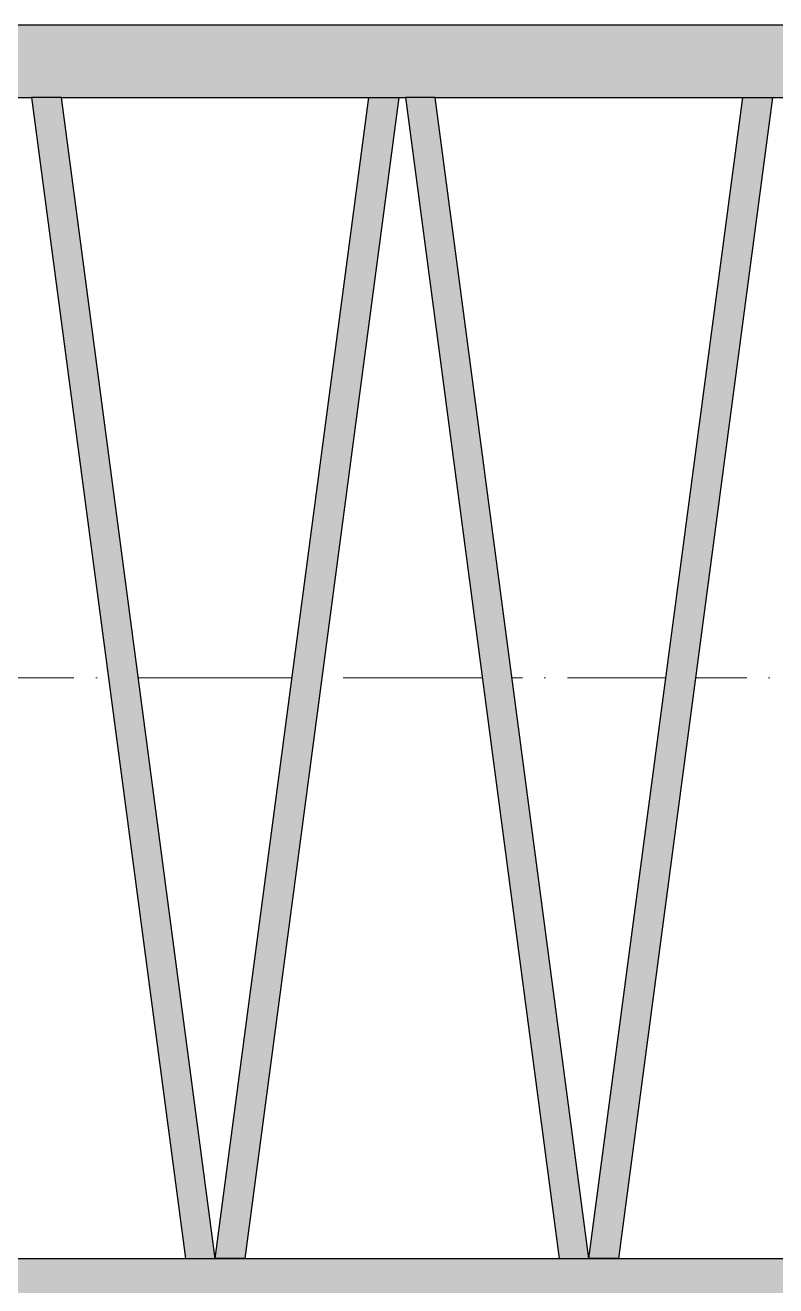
# Model space of a CAD drawing. Header units: millimetres. Extents: x -10000 to 17313, y -20500 to 26852.
# Drawn here: x 4550 to 6558, y -16627 to -13253 of the extents above; entities that cross this region are included whole.
import ezdxf

# ---------------------------------------------------------------- set-up
doc = ezdxf.new("R2010")
doc.units = ezdxf.units.MM
doc.set_wipeout_variables(frame=1)
doc.linetypes.add('ACAD_ISO04W100', pattern=[30, 24, -3, 0, -3])
doc.layers.get('0').update_dxf_attribs({"color": 171})
doc.layers.add('Техника. Кран LR 1700', color=250, linetype='Continuous')
doc.layers.add('Техника. Кран LR 1700 Штриховка', color=7, linetype='Continuous', true_color=0xffd147)

# ---------------------------------------------------------------- blocks, each defined once
blk = doc.blocks.new('LR 1700-1-20181117.123180562')
at = {"color": 0, "linetype": 'ByBlock', "lineweight": -2, "transparency": 16777216}
blk.add_wipeout([(130.5, -1638.3), (210, -1638.3), (-201.5, 1468.3), (-281, 1468.3)], dxfattribs=at)
at = {"layer": 'Техника. Кран LR 1700 Штриховка', "lineweight": -2, "transparency": 16777216}
h = blk.add_hatch(color=256, dxfattribs=at)
h.dxf.hatch_style = 1
h.paths.add_polyline_path([(-201.5, 1468.3), (-281, 1468.3), (130.5, -1638.3), (210, -1638.3)])
at = {"color": 0, "linetype": 'ByBlock', "lineweight": -2, "transparency": 16777216}
blk.add_lwpolyline([(-201.5, 1468.3), (-281, 1468.3), (130.5, -1638.3), (210, -1638.3), (-201.5, 1468.3)], dxfattribs=at)
blk = doc.blocks.new('*U325')
at = {"color": 0, "linetype": 'ACAD_ISO04W100', "lineweight": 5, "ltscale": 20, "transparency": 16777216}
blk.add_line((0, 0), (16708, 0), dxfattribs=at)
at = {"color": 0, "linetype": 'ByBlock', "lineweight": -2, "transparency": 16777216}
for points in [[(14384.5, 1747), (850, 1747), (1076.5, 1553.3), (14365.4, 1553.3)], [(14384.5, -1747), (850, -1747), (850, -1553.3), (14365.4, -1553.3)]]:
    blk.add_wipeout(points, dxfattribs=at)
at = {"layer": 'Техника. Кран LR 1700 Штриховка', "transparency": 16777216}
h = blk.add_hatch(color=256, dxfattribs=at)
h.dxf.hatch_style = 1
h.paths.add_polyline_path([(14365.4, 1553.3), (14384.5, 1747), (850, 1747), (1076.5, 1553.3)])
h = blk.add_hatch(color=256, dxfattribs=at)
h.dxf.hatch_style = 1
h.paths.add_polyline_path([(14365.4, -1553.3), (14384.5, -1747), (850, -1747), (850, -1553.3)])
at = {"color": 0, "linetype": 'ByBlock', "lineweight": -2, "transparency": 16777216}
for points in [[(14365.4, 1553.3), (14384.5, 1747), (850, 1747), (1076.5, 1553.3)], [(14365.4, -1553.3), (14384.5, -1747), (850, -1747), (850, -1553.3)]]:
    blk.add_lwpolyline(points, close=True, dxfattribs=at)
for p in [(4848.4, 85), (5848.4, 85)]:
    blk.add_blockref('LR 1700-1-20181117.123180562', p, dxfattribs=at)
at = {"color": 0, "linetype": 'ByBlock', "lineweight": -2, "transparency": 16777216, "xscale": -1}
for p in [(5268.4, 85), (6268.4, 85)]:
    blk.add_blockref('LR 1700-1-20181117.123180562', p, dxfattribs=at)

msp = doc.modelspace()

# ---------------------------------------------------------------- block references
at = {"layer": 'Техника. Кран LR 1700'}
msp.add_blockref('*U325', (0, -15000), dxfattribs=at)

doc.saveas('drawing.dxf')
